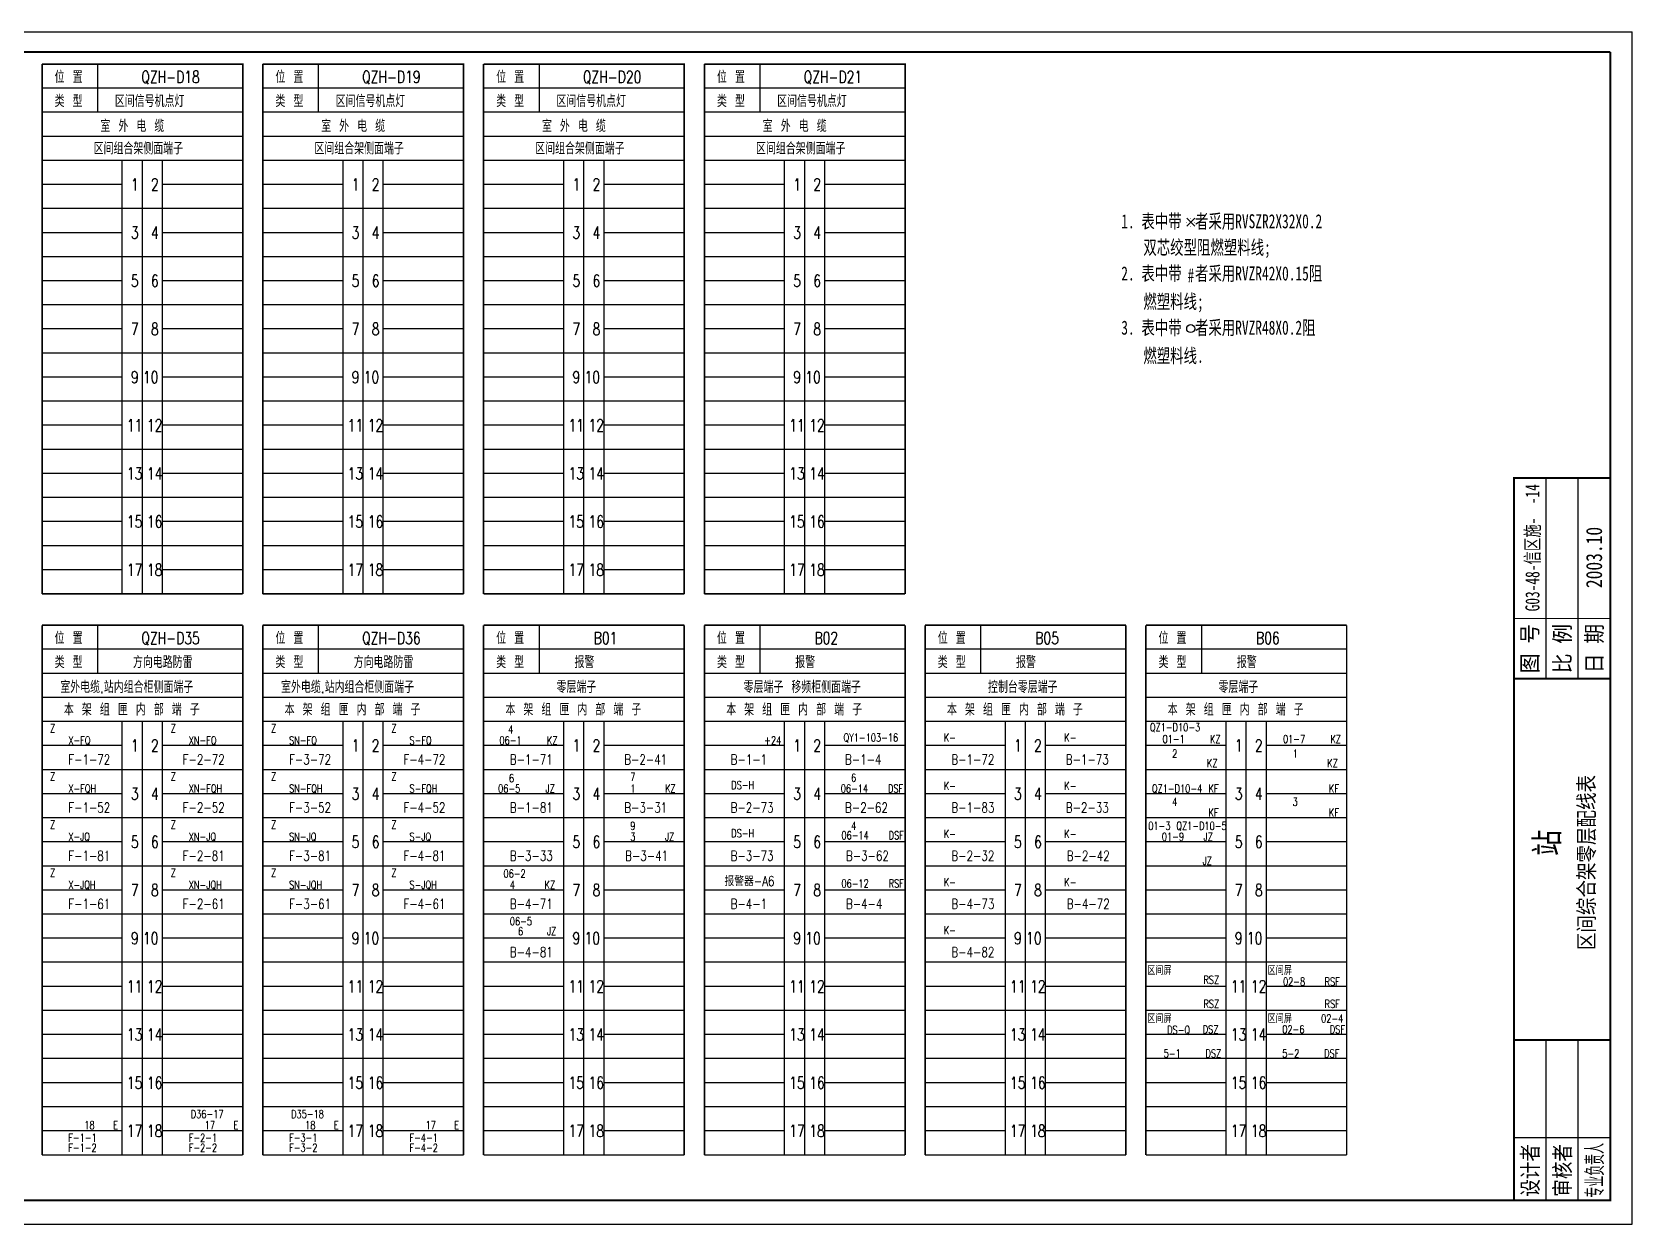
# Model space of a CAD drawing. Extents: x -40 to 1331, y -17 to 280.
# Drawn here: x 932.5 to 1331.1, y -17 to 280 of the extents above; entities that cross this region are included whole.
import ezdxf
from ezdxf.enums import TextEntityAlignment as Align

# ---------------------------------------------------------------- set-up
doc = ezdxf.new("R2010")
doc.units = 0
doc.linetypes.add('0', pattern=[0])
doc.layers.get('0').update_dxf_attribs({"linetype": 'CONTINUOUS'})
doc.layers.add('1', color=1, linetype='0')
doc.layers.add('DEFINE', color=7, linetype='CONTINUOUS')
doc.styles.add('CHINESE', font='SimSun.ttf', dxfattribs={"width": 0.9})
doc.styles.get("Standard").update_dxf_attribs({"font": 'txt.shx', "bigfont": 'hztxt.shx'})

# ---------------------------------------------------------------- blocks, each defined once
blk = doc.blocks.new('F')
for p, q in [((1, 1), (-1, -1)), ((-1, 1), (1, -1))]:
    blk.add_line(p, q)
at = {"const_width": 0.1}
for points in [[(-1.05, 0, 1), (-0.95, 0, 1)], [(-0.05, 1, 1), (0.05, 1, 1)], [(0.95, 0, 1), (1.05, 0, 1)], [(-0.05, -1, 1), (0.05, -1, 1)]]:
    blk.add_lwpolyline(points, format="xyb", close=True, dxfattribs=at)
blk = doc.blocks.new('A$C13EB5EEA')
for p, q in [((14.1, 120.2), (14.1, 132.2)), ((69.1, 120.2), (69.1, 132.2)), ((124.1, 120.2), (124.1, 132.2)), ((179.1, 120.2), (179.1, 132.2)), ((234.1, 120.2), (234.1, 132.2)), ((289.1, 120.2), (289.1, 132.2)), ((50.2, 126.2), (0.2, 126.2)), ((105.2, 126.2), (55.2, 126.2)), ((160.2, 126.2), (110.2, 126.2)), ((215.2, 126.2), (165.2, 126.2)), ((270.2, 126.2), (220.2, 126.2)), ((325.2, 126.2), (275.2, 126.2)), ((50.2, 120.2), (0.2, 120.2)), ((105.2, 120.2), (55.2, 120.2)), ((160.2, 120.2), (110.2, 120.2)), ((215.2, 120.2), (165.2, 120.2)), ((270.2, 120.2), (220.2, 120.2)), ((325.2, 120.2), (275.2, 120.2)), ((50.2, 114.2), (0.2, 114.2)), ((105.2, 114.2), (55.2, 114.2)), ((160.2, 114.2), (110.2, 114.2)), ((215.2, 114.2), (165.2, 114.2)), ((270.2, 114.2), (220.2, 114.2)), ((325.2, 114.2), (275.2, 114.2)), ((50.2, 108.2), (0.2, 108.2)), ((20.2, 0.2), (20.2, 108.2)), ((25.2, 0.2), (25.2, 108.2)), ((30.2, 0.2), (30.2, 108.2)), ((105.2, 108.2), (55.2, 108.2)), ((75.2, 0.2), (75.2, 108.2)), ((80.2, 0.2), (80.2, 108.2)), ((85.2, 0.2), (85.2, 108.2)), ((160.2, 108.2), (110.2, 108.2)), ((130.2, 0.2), (130.2, 108.2)), ((135.2, 0.2), (135.2, 108.2)), ((140.2, 0.2), (140.2, 108.2)), ((215.2, 108.2), (165.2, 108.2)), ((185.2, 0.2), (185.2, 108.2)), ((190.2, 0.2), (190.2, 108.2)), ((195.2, 0.2), (195.2, 108.2)), ((270.2, 108.2), (220.2, 108.2)), ((240.2, 0.2), (240.2, 108.2)), ((245.2, 0.2), (245.2, 108.2)), ((250.2, 0.2), (250.2, 108.2)), ((325.2, 108.2), (275.2, 108.2)), ((295.2, 0.2), (295.2, 108.2)), ((300.2, 0.2), (300.2, 108.2)), ((305.2, 0.2), (305.2, 108.2)), ((20.2, 102.2), (0.2, 102.2)), ((50.2, 102.2), (30.2, 102.2)), ((75.2, 102.2), (55.2, 102.2)), ((105.2, 102.2), (85.2, 102.2)), ((130.2, 102.2), (110.2, 102.2)), ((160.2, 102.2), (140.2, 102.2)), ((185.2, 102.2), (165.2, 102.2)), ((215.2, 102.2), (195.2, 102.2)), ((240.2, 102.2), (220.2, 102.2)), ((270.2, 102.2), (250.2, 102.2)), ((295.2, 102.2), (275.2, 102.2)), ((325.2, 102.2), (305.2, 102.2)), ((50.2, 96.2), (0.2, 96.2)), ((105.2, 96.2), (55.2, 96.2)), ((160.2, 96.2), (110.2, 96.2)), ((215.2, 96.2), (165.2, 96.2)), ((270.2, 96.2), (220.2, 96.2)), ((325.2, 96.2), (275.2, 96.2)), ((20.2, 90.2), (0.2, 90.2)), ((50.2, 90.2), (30.2, 90.2)), ((75.2, 90.2), (55.2, 90.2)), ((105.2, 90.2), (85.2, 90.2)), ((130.2, 90.2), (110.2, 90.2)), ((160.2, 90.2), (140.2, 90.2)), ((185.2, 90.2), (165.2, 90.2)), ((215.2, 90.2), (195.2, 90.2)), ((240.2, 90.2), (220.2, 90.2)), ((270.2, 90.2), (250.2, 90.2)), ((295.2, 90.2), (275.2, 90.2)), ((325.2, 90.2), (305.2, 90.2)), ((50.2, 84.2), (0.2, 84.2)), ((105.2, 84.2), (55.2, 84.2)), ((160.2, 84.2), (110.2, 84.2)), ((215.2, 84.2), (165.2, 84.2)), ((270.2, 84.2), (220.2, 84.2)), ((325.2, 84.2), (275.2, 84.2)), ((20.2, 78.2), (0.2, 78.2)), ((50.2, 78.2), (30.2, 78.2)), ((75.2, 78.2), (55.2, 78.2)), ((105.2, 78.2), (85.2, 78.2)), ((130.2, 78.2), (110.2, 78.2)), ((160.2, 78.2), (140.2, 78.2)), ((185.2, 78.2), (165.2, 78.2)), ((215.2, 78.2), (195.2, 78.2)), ((240.2, 78.2), (220.2, 78.2)), ((270.2, 78.2), (250.2, 78.2)), ((295.2, 78.2), (275.2, 78.2)), ((325.2, 78.2), (305.2, 78.2)), ((50.2, 72.2), (0.2, 72.2)), ((105.2, 72.2), (55.2, 72.2)), ((160.2, 72.2), (110.2, 72.2)), ((215.2, 72.2), (165.2, 72.2)), ((270.2, 72.2), (220.2, 72.2)), ((325.2, 72.2), (275.2, 72.2)), ((20.2, 66.2), (0.2, 66.2)), ((50.2, 66.2), (30.2, 66.2)), ((75.2, 66.2), (55.2, 66.2)), ((105.2, 66.2), (85.2, 66.2)), ((130.2, 66.2), (110.2, 66.2)), ((160.2, 66.2), (140.2, 66.2)), ((185.2, 66.2), (165.2, 66.2)), ((215.2, 66.2), (195.2, 66.2)), ((240.2, 66.2), (220.2, 66.2)), ((270.2, 66.2), (250.2, 66.2)), ((295.2, 66.2), (275.2, 66.2)), ((325.2, 66.2), (305.2, 66.2)), ((50.2, 60.2), (0.2, 60.2)), ((105.2, 60.2), (55.2, 60.2)), ((160.2, 60.2), (110.2, 60.2)), ((215.2, 60.2), (165.2, 60.2)), ((270.2, 60.2), (220.2, 60.2)), ((325.2, 60.2), (275.2, 60.2)), ((20.2, 54.2), (0.2, 54.2)), ((50.2, 54.2), (30.2, 54.2)), ((75.2, 54.2), (55.2, 54.2)), ((105.2, 54.2), (85.2, 54.2)), ((130.2, 54.2), (110.2, 54.2)), ((160.2, 54.2), (140.2, 54.2)), ((185.2, 54.2), (165.2, 54.2)), ((215.2, 54.2), (195.2, 54.2)), ((240.2, 54.2), (220.2, 54.2)), ((270.2, 54.2), (250.2, 54.2)), ((295.2, 54.2), (275.2, 54.2)), ((325.2, 54.2), (305.2, 54.2)), ((50.2, 48.2), (0.2, 48.2)), ((105.2, 48.2), (55.2, 48.2)), ((160.2, 48.2), (110.2, 48.2)), ((215.2, 48.2), (165.2, 48.2)), ((270.2, 48.2), (220.2, 48.2)), ((325.2, 48.2), (275.2, 48.2)), ((20.2, 42.2), (0.2, 42.2)), ((50.2, 42.2), (30.2, 42.2)), ((75.2, 42.2), (55.2, 42.2)), ((105.2, 42.2), (85.2, 42.2)), ((130.2, 42.2), (110.2, 42.2)), ((160.2, 42.2), (140.2, 42.2)), ((185.2, 42.2), (165.2, 42.2)), ((215.2, 42.2), (195.2, 42.2)), ((240.2, 42.2), (220.2, 42.2)), ((270.2, 42.2), (250.2, 42.2)), ((295.2, 42.2), (275.2, 42.2)), ((325.2, 42.2), (305.2, 42.2)), ((50.2, 36.2), (0.2, 36.2)), ((105.2, 36.2), (55.2, 36.2)), ((160.2, 36.2), (110.2, 36.2)), ((215.2, 36.2), (165.2, 36.2)), ((270.2, 36.2), (220.2, 36.2)), ((325.2, 36.2), (275.2, 36.2)), ((20.2, 30.2), (0.2, 30.2)), ((50.2, 30.2), (30.2, 30.2)), ((75.2, 30.2), (55.2, 30.2)), ((105.2, 30.2), (85.2, 30.2)), ((130.2, 30.2), (110.2, 30.2)), ((160.2, 30.2), (140.2, 30.2)), ((185.2, 30.2), (165.2, 30.2)), ((215.2, 30.2), (195.2, 30.2)), ((240.2, 30.2), (220.2, 30.2)), ((270.2, 30.2), (250.2, 30.2)), ((295.2, 30.2), (275.2, 30.2)), ((325.2, 30.2), (305.2, 30.2)), ((50.2, 24.2), (0.2, 24.2)), ((105.2, 24.2), (55.2, 24.2)), ((160.2, 24.2), (110.2, 24.2)), ((215.2, 24.2), (165.2, 24.2)), ((270.2, 24.2), (220.2, 24.2)), ((325.2, 24.2), (275.2, 24.2)), ((20.2, 18.2), (0.2, 18.2)), ((50.2, 18.2), (30.2, 18.2)), ((75.2, 18.2), (55.2, 18.2)), ((105.2, 18.2), (85.2, 18.2)), ((130.2, 18.2), (110.2, 18.2)), ((160.2, 18.2), (140.2, 18.2)), ((185.2, 18.2), (165.2, 18.2)), ((215.2, 18.2), (195.2, 18.2)), ((240.2, 18.2), (220.2, 18.2)), ((270.2, 18.2), (250.2, 18.2)), ((295.2, 18.2), (275.2, 18.2)), ((325.2, 18.2), (305.2, 18.2)), ((50.2, 12.2), (0.2, 12.2)), ((105.2, 12.2), (55.2, 12.2)), ((160.2, 12.2), (110.2, 12.2)), ((215.2, 12.2), (165.2, 12.2)), ((270.2, 12.2), (220.2, 12.2)), ((325.2, 12.2), (275.2, 12.2)), ((20.2, 6.2), (0.2, 6.2)), ((50.2, 6.2), (30.2, 6.2)), ((75.2, 6.2), (55.2, 6.2)), ((105.2, 6.2), (85.2, 6.2)), ((130.2, 6.2), (110.2, 6.2)), ((160.2, 6.2), (140.2, 6.2)), ((185.2, 6.2), (165.2, 6.2)), ((215.2, 6.2), (195.2, 6.2)), ((240.2, 6.2), (220.2, 6.2)), ((270.2, 6.2), (250.2, 6.2)), ((295.2, 6.2), (275.2, 6.2)), ((325.2, 6.2), (305.2, 6.2))]:
    blk.add_line(p, q)
at = {"const_width": 0.4, "flags": 128}
for points in [[(0.2, 0.2), (0.2, 132.2)], [(50.2, 132.2), (0.2, 132.2)], [(50.2, 0.2), (50.2, 132.2)], [(55.2, 0.2), (55.2, 132.2)], [(105.2, 132.2), (55.2, 132.2)], [(105.2, 0.2), (105.2, 132.2)], [(110.2, 0.2), (110.2, 132.2)], [(160.2, 132.2), (110.2, 132.2)], [(160.2, 0.2), (160.2, 132.2)], [(165.2, 0.2), (165.2, 132.2)], [(215.2, 132.2), (165.2, 132.2)], [(215.2, 0.2), (215.2, 132.2)], [(270.2, 132.2), (220.2, 132.2)], [(220.2, 0.2), (220.2, 132.2)], [(270.2, 0.2), (270.2, 132.2)], [(275.2, 0.2), (275.2, 132.2)], [(325.2, 132.2), (275.2, 132.2)], [(325.2, 0.2), (325.2, 132.2)], [(50.2, 0.2), (0.2, 0.2)], [(105.2, 0.2), (55.2, 0.2)], [(160.2, 0.2), (110.2, 0.2)], [(215.2, 0.2), (165.2, 0.2)], [(270.2, 0.2), (220.2, 0.2)], [(325.2, 0.2), (275.2, 0.2)]]:
    blk.add_lwpolyline(points, dxfattribs=at)
at = {"width": 0.75}
for s, height, p in [('位 置', 3, (3.34, 127.5)), ('QZH-D35', 3, (24.94, 127.5)), ('位 置', 3, (58.34, 127.5)), ('QZH-D36', 3, (79.94, 127.5)), ('位 置', 3, (113.34, 127.5)), ('B01', 3, (137.64, 127.5)), ('位 置', 3, (168.34, 127.5)), ('B02', 3, (192.64, 127.5)), ('位 置', 3, (223.34, 127.5)), ('B05', 3, (247.64, 127.5)), ('位 置', 3, (278.34, 127.5)), ('B06', 3, (302.64, 127.5)), ('类 型', 3, (3.34, 121.5)), ('方向电路防雷', 3, (22.84, 121.5)), ('类 型', 3, (58.34, 121.5)), ('方向电路防雷', 3, (77.84, 121.5)), ('类 型', 3, (113.34, 121.5)), ('报警', 3, (132.84, 121.5)), ('类 型', 3, (168.34, 121.5)), ('报警', 3, (187.84, 121.5)), ('类 型', 3, (223.34, 121.5)), ('报警', 3, (242.84, 121.5)), ('类 型', 3, (278.34, 121.5)), ('报警', 3, (297.84, 121.5)), ('室外电缆.站内组合柜侧面端子', 3, (4.74, 115.3)), ('室外电缆.站内组合柜侧面端子', 3, (59.74, 115.3)), ('零层端子', 3, (128.37, 115.3)), ('零层端子 移频柜侧面端子', 3, (174.97, 115.3)), ('控制台零层端子 ', 3, (235.86, 115.3)), ('零层端子 ', 3, (293.28, 115.3)), ('本 架 组 匣 内 部 端 子', 3, (5.64, 109.7)), ('本 架 组 匣 内 部 端 子', 3, (60.64, 109.7)), ('本 架 组 匣 内 部 端 子', 3, (115.64, 109.7)), ('本 架 组 匣 内 部 端 子', 3, (170.64, 109.7)), ('本 架 组 匣 内 部 端 子', 3, (225.64, 109.7)), ('本 架 组 匣 内 部 端 子', 3, (280.64, 109.7)), ('QZ1-D10-3', 2, (276.19, 105.77)), ('X-FQ', 2, (6.74, 102.5)), ('1', 3, (22.34, 100.7)), ('2', 3, (27.34, 100.7)), ('XN-FQ', 2, (36.74, 102.5)), ('SN-FQ', 2, (61.74, 102.5)), ('1', 3, (77.34, 100.7)), ('2', 3, (82.34, 100.7)), ('S-FQ', 2, (91.74, 102.5)), ('06-1    KZ', 2, (114.15, 102.5)), ('4', 2, (116.29, 105.2)), ('1', 3, (132.34, 100.7)), ('2', 3, (137.34, 100.7)), ('+24', 2, (180.12, 102.5)), ('1', 3, (187.34, 100.7)), ('2', 3, (192.34, 100.7)), ('QY1-103-16', 2, (199.85, 103.19)), ('K-', 2, (224.85, 103.19)), ('1', 3, (242.34, 100.7)), ('2', 3, (247.34, 100.7)), ('K-', 2, (254.85, 103.19)), ('01-1    KZ', 2, (279.34, 102.84)), ('1', 3, (297.34, 100.7)), ('2', 3, (302.34, 100.7)), ('01-7    KZ', 2, (309.34, 102.84)), ('F-1-72', 2.5, (6.74, 97.5)), ('F-2-72', 2.5, (35.24, 97.5)), ('F-3-72', 2.5, (61.74, 97.5)), ('F-4-72', 2.5, (90.24, 97.5)), ('B-1-71', 2.5, (116.74, 97.5)), ('B-2-41', 2.5, (145.24, 97.5)), ('B-1-1', 2.5, (171.74, 97.5)), ('B-1-4', 2.5, (200.24, 97.5)), ('B-1-72', 2.5, (226.74, 97.5)), ('B-1-73', 2.5, (255.24, 97.5)), ('2', 2, (281.74, 99.2)), ('1', 2, (311.74, 99.2)), ('KZ', 2, (290.38, 96.84)), ('KZ', 2, (320.38, 96.84)), ('X-FQH', 2, (6.74, 90.5)), ('3', 3, (22.34, 88.7)), ('4', 3, (27.34, 88.7)), ('XN-FQH', 2, (36.74, 90.5)), ('SN-FQH', 2, (61.74, 90.5)), ('3', 3, (77.34, 88.7)), ('4', 3, (82.34, 88.7)), ('S-FQH', 2, (91.74, 90.5)), ('06-5    JZ', 2, (113.81, 90.5)), ('6', 2, (116.52, 93.09)), ('3', 3, (132.34, 88.7)), ('4', 3, (137.34, 88.7)), ('7', 2, (146.74, 93.43)), ('1     KZ', 2, (146.74, 90.5)), ('DS-H', 2, (171.9, 91.36)), ('3', 3, (187.34, 88.7)), ('4', 3, (192.34, 88.7)), ('06-14   DSF', 2, (199.17, 90.5)), ('6', 2, (201.74, 93.2)), ('K-', 2, (224.85, 91.19)), ('3', 3, (242.34, 88.7)), ('4', 3, (247.34, 88.7)), ('K-', 2, (254.85, 91.19)), ('QZ1-D10-4', 2, (276.69, 90.5)), ('        KF', 2, (279.17, 90.5)), ('3', 3, (297.34, 88.7)), ('4', 3, (302.34, 88.7)), ('        KF', 2, (309.17, 90.5)), ('F-1-52', 2.5, (6.74, 85.5)), ('F-2-52', 2.5, (35.24, 85.5)), ('F-3-52', 2.5, (61.74, 85.5)), ('F-4-52', 2.5, (90.24, 85.5)), ('B-1-81', 2.5, (116.74, 85.5)), ('B-3-31', 2.5, (145.24, 85.5)), ('B-2-73', 2.5, (171.74, 85.5)), ('B-2-62', 2.5, (200.24, 85.5)), ('B-1-83', 2.5, (226.74, 85.5)), ('B-2-33', 2.5, (255.24, 85.5)), ('4', 2, (281.74, 87.2)), ('3', 2, (311.74, 87.2)), ('        KF', 2, (279.17, 84.5)), ('        KF', 2, (309.17, 84.5)), ('X-JQ', 2, (6.74, 78.5)), ('XN-JQ', 2, (36.74, 78.5)), ('SN-JQ', 2, (61.74, 78.5)), ('S-JQ', 2, (91.74, 78.5)), ('9', 2, (146.74, 81.2)), ('3     JZ', 2, (146.74, 78.5)), ('DS-H', 2, (171.9, 79.36)), ('06-14   DSF', 2, (199.34, 78.84)), ('4', 2, (201.74, 81.2)), ('K-', 2, (224.85, 79.19)), ('K-', 2, (254.85, 79.19)), ('01-3', 2, (275.79, 81.2)), ('01-9   JZ', 2, (279.17, 78.5)), ('QZ1-D10-5', 2, (282.77, 81.2)), ('F-1-81', 2.5, (6.74, 73.5)), ('5', 3, (22.34, 76.7)), ('6', 3, (27.34, 76.7)), ('F-2-81', 2.5, (35.24, 73.5)), ('F-3-81', 2.5, (61.74, 73.5)), ('5', 3, (77.34, 76.7)), ('6', 3, (82.34, 76.7)), ('F-4-81', 2.5, (90.24, 73.5)), ('B-3-33', 2.5, (116.74, 73.5)), ('5', 3, (132.34, 76.7)), ('6', 3, (137.34, 76.7)), ('B-3-41', 2.5, (145.47, 73.5)), ('B-3-73', 2.5, (171.74, 73.5)), ('5', 3, (187.34, 76.7)), ('6', 3, (192.34, 76.7)), ('B-3-62', 2.5, (200.47, 73.5)), ('B-2-32', 2.5, (226.74, 73.5)), ('5', 3, (242.34, 76.7)), ('6', 3, (247.34, 76.7)), ('B-2-42', 2.5, (255.47, 73.5)), ('5', 3, (297.34, 76.7)), ('6', 3, (302.34, 76.7)), ('       JZ', 2, (279.17, 72.5)), ('X-JQH', 2, (6.74, 66.5)), ('XN-JQH', 2, (36.74, 66.5)), ('SN-JQH', 2, (61.74, 66.5)), ('S-JQH', 2, (91.74, 66.5)), ('06-2', 2, (115.16, 69.31)), ('4     KZ', 2, (116.74, 66.5)), ('报警器-A6', 2.5, (170.2, 67.19)), ('06-12   RSF', 2, (199.34, 66.84)), ('K-', 2, (224.85, 67.19)), ('K-', 2, (254.85, 67.19)), ('F-1-61', 2.5, (6.74, 61.5)), ('7', 3, (22.34, 64.7)), ('8', 3, (27.34, 64.7)), ('F-2-61', 2.5, (35.24, 61.5)), ('F-3-61', 2.5, (61.74, 61.5)), ('7', 3, (77.34, 64.7)), ('8', 3, (82.34, 64.7)), ('F-4-61', 2.5, (90.24, 61.5)), ('B-4-71', 2.5, (116.74, 61.5)), ('7', 3, (132.34, 64.7)), ('8', 3, (137.34, 64.7)), ('B-4-1', 2.5, (171.74, 61.5)), ('7', 3, (187.34, 64.7)), ('8', 3, (192.34, 64.7)), ('B-4-4', 2.5, (200.47, 61.5)), ('B-4-73', 2.5, (226.74, 61.5)), ('7', 3, (242.34, 64.7)), ('8', 3, (247.34, 64.7)), ('B-4-72', 2.5, (255.47, 61.5)), ('7', 3, (297.34, 64.7)), ('8', 3, (302.34, 64.7)), ('06-5', 2, (116.74, 57.43)), ('6    JZ', 2, (118.77, 54.95)), ('K-', 2, (224.85, 55.19)), ('9', 3, (22.34, 52.7)), ('10', 3, (25.34, 52.7)), ('9', 3, (77.34, 52.7)), ('10', 3, (80.34, 52.7)), ('B-4-81', 2.5, (116.74, 49.5)), ('9', 3, (132.34, 52.7)), ('10', 3, (135.34, 52.7)), ('9', 3, (187.34, 52.7)), ('10', 3, (190.34, 52.7)), ('B-4-82', 2.5, (226.74, 49.5)), ('9', 3, (242.34, 52.7)), ('10', 3, (245.34, 52.7)), ('9', 3, (297.34, 52.7)), ('10', 3, (300.34, 52.7)), ('区间屏', 2, (275.51, 45.09)), ('       RSZ', 2, (279.34, 42.84)), ('区间屏', 2, (305.51, 45.09)), ('02-8   RSF', 2, (309.34, 42.39)), ('11', 3, (21.34, 40.7)), ('12', 3, (26.34, 40.7)), ('11', 3, (76.34, 40.7)), ('12', 3, (81.34, 40.7)), ('11', 3, (131.34, 40.7)), ('12', 3, (136.34, 40.7)), ('11', 3, (186.34, 40.7)), ('12', 3, (191.34, 40.7)), ('11', 3, (241.34, 40.7)), ('12', 3, (246.34, 40.7)), ('11', 3, (296.34, 40.7)), ('12', 3, (301.34, 40.7)), ('       RSZ', 2, (279.34, 36.84)), ('RSF', 2, (319.7, 36.84)), ('区间屏', 2, (275.51, 33.09)), ('DS-Q', 2, (280.48, 30.35)), ('       DSZ', 2, (279.17, 30.5)), ('区间屏', 2, (305.51, 33.09)), ('02-6    DSF', 2, (309.17, 30.5)), ('02-4', 2, (318.84, 33.2)), ('13', 3, (21.34, 28.7)), ('14', 3, (26.34, 28.7)), ('13', 3, (76.34, 28.7)), ('14', 3, (81.34, 28.7)), ('13', 3, (131.34, 28.7)), ('14', 3, (136.34, 28.7)), ('13', 3, (186.34, 28.7)), ('14', 3, (191.34, 28.7)), ('13', 3, (241.34, 28.7)), ('14', 3, (246.34, 28.7)), ('13', 3, (296.34, 28.7)), ('14', 3, (301.34, 28.7)), ('5-1    DSZ', 2, (279.62, 24.5)), ('5-2    DSF', 2, (309.17, 24.5)), ('15', 3, (21.34, 16.7)), ('16', 3, (26.34, 16.7)), ('15', 3, (76.34, 16.7)), ('16', 3, (81.34, 16.7)), ('15', 3, (131.34, 16.7)), ('16', 3, (136.34, 16.7)), ('15', 3, (186.34, 16.7)), ('16', 3, (191.34, 16.7)), ('15', 3, (241.34, 16.7)), ('16', 3, (246.34, 16.7)), ('15', 3, (296.34, 16.7)), ('16', 3, (301.34, 16.7)), ('18   E', 2, (10.74, 6.64)), ('D36-17', 2, (37.24, 9.39)), ('17   E', 2, (40.74, 6.64)), ('D35-18', 2, (62.24, 9.39)), ('18   E', 2, (65.74, 6.64)), ('17   E', 2, (95.74, 6.64)), ('F-1-1', 2, (6.74, 3.5)), ('17', 3, (21.34, 4.7)), ('18', 3, (26.34, 4.7)), ('F-2-1', 2, (36.74, 3.5)), ('F-3-1', 2, (61.74, 3.5)), ('17', 3, (76.34, 4.7)), ('18', 3, (81.34, 4.7)), ('F-4-1', 2, (91.74, 3.5)), ('17', 3, (131.34, 4.7)), ('18', 3, (136.34, 4.7)), ('17', 3, (186.34, 4.7)), ('18', 3, (191.34, 4.7)), ('17', 3, (241.34, 4.7)), ('18', 3, (246.34, 4.7)), ('17', 3, (296.34, 4.7)), ('18', 3, (301.34, 4.7)), ('F-1-2', 2, (6.74, 1)), ('F-2-2', 2, (36.74, 1)), ('F-3-2', 2, (61.74, 1)), ('F-4-2', 2, (91.74, 1))]:
    blk.add_text(s, height=height, dxfattribs=at).set_placement(p)
at = {"color": 1, "width": 0.75}
for p in [(2.24, 105.5), (32.24, 105.5), (57.24, 105.5), (87.24, 105.5), (2.24, 93.5), (32.24, 93.5), (57.24, 93.5), (87.24, 93.5), (2.24, 81.5), (32.24, 81.5), (57.24, 81.5), (87.24, 81.5), (2.24, 69.5), (32.24, 69.5), (57.24, 69.5), (87.24, 69.5)]:
    blk.add_text('Z', height=2, dxfattribs=at).set_placement(p)
blk = doc.blocks.new('A$C62811634')
blk.add_blockref('A$C13EB5EEA', (0, 0))

msp = doc.modelspace()

# ---------------------------------------------------------------- linework, layer by layer
for p, q in [((-39.85, 280), (1331.09, 280)), ((1331.09, -17), (1331.09, 280)), ((948.9, 260), (948.9, 272)), ((1003.9, 260), (1003.9, 272)), ((1058.9, 260), (1058.9, 272)), ((1113.9, 260), (1113.9, 272)), ((955, 140), (955, 248)), ((960, 140), (960, 248)), ((965, 140), (965, 248)), ((1010, 140), (1010, 248)), ((1015, 140), (1015, 248)), ((1020, 140), (1020, 248)), ((1065, 140), (1065, 248)), ((1070, 140), (1070, 248)), ((1075, 140), (1075, 248)), ((1120, 140), (1120, 248)), ((1125, 140), (1125, 248)), ((1130, 140), (1130, 248)), ((955, 242), (935, 242)), ((985, 242), (965, 242)), ((1010, 242), (990, 242)), ((1040, 242), (1020, 242)), ((1065, 242), (1045, 242)), ((1095, 242), (1075, 242)), ((1120, 242), (1100, 242)), ((1150, 242), (1130, 242)), ((955, 230), (935, 230)), ((985, 230), (965, 230)), ((1010, 230), (990, 230)), ((1040, 230), (1020, 230)), ((1065, 230), (1045, 230)), ((1095, 230), (1075, 230)), ((1120, 230), (1100, 230)), ((1150, 230), (1130, 230)), ((955, 218), (935, 218)), ((985, 218), (965, 218)), ((1010, 218), (990, 218)), ((1040, 218), (1020, 218)), ((1065, 218), (1045, 218)), ((1095, 218), (1075, 218)), ((1120, 218), (1100, 218)), ((1150, 218), (1130, 218)), ((955, 206), (935, 206)), ((985, 206), (965, 206)), ((1010, 206), (990, 206)), ((1040, 206), (1020, 206)), ((1065, 206), (1045, 206)), ((1095, 206), (1075, 206)), ((1120, 206), (1100, 206)), ((1150, 206), (1130, 206)), ((955, 194), (935, 194)), ((985, 194), (965, 194)), ((1010, 194), (990, 194)), ((1040, 194), (1020, 194)), ((1065, 194), (1045, 194)), ((1095, 194), (1075, 194)), ((1120, 194), (1100, 194)), ((1150, 194), (1130, 194)), ((955, 182), (935, 182)), ((985, 182), (965, 182)), ((1010, 182), (990, 182)), ((1040, 182), (1020, 182)), ((1065, 182), (1045, 182)), ((1095, 182), (1075, 182)), ((1120, 182), (1100, 182)), ((1150, 182), (1130, 182)), ((955, 170), (935, 170)), ((985, 170), (965, 170)), ((1010, 170), (990, 170)), ((1040, 170), (1020, 170)), ((1065, 170), (1045, 170)), ((1095, 170), (1075, 170)), ((1120, 170), (1100, 170)), ((1150, 170), (1130, 170)), ((955, 158), (935, 158)), ((985, 158), (965, 158)), ((1010, 158), (990, 158)), ((1040, 158), (1020, 158)), ((1065, 158), (1045, 158)), ((1095, 158), (1075, 158)), ((1120, 158), (1100, 158)), ((1150, 158), (1130, 158)), ((955, 146), (935, 146)), ((985, 146), (965, 146)), ((1010, 146), (990, 146)), ((1040, 146), (1020, 146)), ((1065, 146), (1045, 146)), ((1095, 146), (1075, 146)), ((1120, 146), (1100, 146)), ((1150, 146), (1130, 146)), ((1325.66, 12.87), (1325.66, -11.13)), ((-39.85, -17), (1331.09, -17))]:
    msp.add_line(p, q)
at = {"flags": 128}
for points, const_width in [([(-14.85, 275), (1325.66, 275)], 0.5), ([(1325.66, 12.87), (1325.66, 275)], 0.5), ([(935, 140), (935, 272)], 0.4), ([(990, 140), (990, 272)], 0.4), ([(1045, 140), (1045, 272)], 0.4), ([(1100, 140), (1100, 272)], 0.4), ([(1325.66, -11.13), (-14.85, -11.13)], 0.5)]:
    msp.add_lwpolyline(points, dxfattribs=dict(at, const_width=const_width))
at = {"color": 7, "const_width": 0.5}
msp.add_lwpolyline([(1325.66, -11.13), (1325.66, 168.87), (1301.66, 168.87), (1301.66, -11.13)], close=True, dxfattribs=at)
msp.add_lwpolyline([(1325.66, -11.13), (1325.66, 168.87), (1301.66, 168.87), (1301.66, -11.13)], close=True, dxfattribs=at)
at = {"color": 7}
for points, const_width in [([(1309.66, 118.87), (1309.66, 168.87)], 0.3), ([(1317.66, 118.87), (1317.66, 168.87)], 0.3), ([(1301.66, 133.87), (1325.66, 133.87)], 0.3), ([(1301.66, 118.87), (1325.66, 118.87)], 0.5)]:
    msp.add_lwpolyline(points, dxfattribs=dict(at, const_width=const_width))
for points, const_width in [([(1301.66, 28.87), (1325.66, 28.87)], 0.5), ([(1309.66, -11.13), (1309.66, 28.87)], 0.3), ([(1317.66, -11.13), (1317.66, 28.87)], 0.3), ([(1301.66, 4.5), (1325.66, 4.5)], 0.3)]:
    msp.add_lwpolyline(points, dxfattribs=dict(const_width=const_width))
msp.add_circle((1221.15, 206.09), 1)
at = {"layer": '1', "color": 7}
for p, q in [((985, 266), (935, 266)), ((1040, 266), (990, 266)), ((1095, 266), (1045, 266)), ((1150, 266), (1100, 266)), ((985, 260), (935, 260)), ((1040, 260), (990, 260)), ((1095, 260), (1045, 260)), ((1150, 260), (1100, 260)), ((985, 254), (935, 254)), ((1040, 254), (990, 254)), ((1095, 254), (1045, 254)), ((1150, 254), (1100, 254)), ((985, 248), (935, 248)), ((1040, 248), (990, 248)), ((1095, 248), (1045, 248)), ((1150, 248), (1100, 248)), ((985, 236), (935, 236)), ((1040, 236), (990, 236)), ((1095, 236), (1045, 236)), ((1150, 236), (1100, 236)), ((985, 224), (935, 224)), ((1040, 224), (990, 224)), ((1095, 224), (1045, 224)), ((1150, 224), (1100, 224)), ((985, 212), (935, 212)), ((1040, 212), (990, 212)), ((1095, 212), (1045, 212)), ((1150, 212), (1100, 212)), ((985, 200), (935, 200)), ((1040, 200), (990, 200)), ((1095, 200), (1045, 200)), ((1150, 200), (1100, 200)), ((985, 188), (935, 188)), ((1040, 188), (990, 188)), ((1095, 188), (1045, 188)), ((1150, 188), (1100, 188)), ((985, 176), (935, 176)), ((1040, 176), (990, 176)), ((1095, 176), (1045, 176)), ((1150, 176), (1100, 176)), ((985, 164), (935, 164)), ((1040, 164), (990, 164)), ((1095, 164), (1045, 164)), ((1150, 164), (1100, 164)), ((985, 152), (935, 152)), ((1040, 152), (990, 152)), ((1095, 152), (1045, 152)), ((1150, 152), (1100, 152))]:
    msp.add_line(p, q, dxfattribs=at)
at = {"layer": '1'}
for p, q in [((935, 140), (935, 260)), ((935, 140), (935, 260)), ((990, 140), (990, 260)), ((990, 140), (990, 260)), ((1045, 140), (1045, 260)), ((1045, 140), (1045, 260)), ((1100, 140), (1100, 260)), ((1100, 140), (1100, 260))]:
    msp.add_line(p, q, dxfattribs=at)
at = {"layer": '1', "color": 7, "const_width": 0.4, "flags": 128}
for points in [[(985, 140), (985, 272), (935, 272)], [(1040, 140), (1040, 272), (990, 272)], [(1095, 140), (1095, 272), (1045, 272)], [(1150, 140), (1150, 272), (1100, 272)], [(985, 140), (935, 140)], [(1040, 140), (990, 140)], [(1095, 140), (1045, 140)], [(1150, 140), (1100, 140)]]:
    msp.add_lwpolyline(points, dxfattribs=at)

# ---------------------------------------------------------------- block references
for name, p in [('F', (1221.15, 232.59)), ('A$C62811634', (934.8, 0))]:
    msp.add_blockref(name, p)

# ---------------------------------------------------------------- texts
at = {"width": 0.75}
for s, p in [('位 置', (938.14, 267.3)), ('位 置', (993.14, 267.3)), ('位 置', (1048.14, 267.3)), ('位 置', (1103.14, 267.3)), ('类 型', (938.14, 261.3)), ('区间信号机点灯', (953.14, 261.3)), ('类 型', (993.14, 261.3)), ('区间信号机点灯', (1008.14, 261.3)), ('类 型', (1048.14, 261.3)), ('区间信号机点灯', (1063.14, 261.3)), ('类 型', (1103.14, 261.3)), ('区间信号机点灯', (1118.14, 261.3)), ('室 外 电 缆', (949.54, 255.1)), ('室 外 电 缆', (1004.54, 255.1)), ('室 外 电 缆', (1059.54, 255.1)), ('室 外 电 缆', (1114.54, 255.1)), ('区间组合架侧面端子', (947.86, 249.5)), ('区间组合架侧面端子', (1002.86, 249.5)), ('区间组合架侧面端子', (1057.86, 249.5)), ('区间组合架侧面端子', (1112.86, 249.5)), ('1', (957.14, 240.5)), ('2', (962.14, 240.5)), ('1', (1012.14, 240.5)), ('2', (1017.14, 240.5)), ('1', (1067.14, 240.5)), ('2', (1072.14, 240.5)), ('1', (1122.14, 240.5)), ('2', (1127.14, 240.5)), ('3', (957.14, 228.5)), ('4', (962.14, 228.5)), ('3', (1012.14, 228.5)), ('4', (1017.14, 228.5)), ('3', (1067.14, 228.5)), ('4', (1072.14, 228.5)), ('3', (1122.14, 228.5)), ('4', (1127.14, 228.5)), ('5', (957.14, 216.5)), ('6', (962.14, 216.5)), ('5', (1012.14, 216.5)), ('6', (1017.14, 216.5)), ('5', (1067.14, 216.5)), ('6', (1072.14, 216.5)), ('5', (1122.14, 216.5)), ('6', (1127.14, 216.5)), ('7', (957.14, 204.5)), ('8', (962.14, 204.5)), ('7', (1012.14, 204.5)), ('8', (1017.14, 204.5)), ('7', (1067.14, 204.5)), ('8', (1072.14, 204.5)), ('7', (1122.14, 204.5)), ('8', (1127.14, 204.5)), ('9', (957.14, 192.5)), ('10', (960.14, 192.5)), ('9', (1012.14, 192.5)), ('10', (1015.14, 192.5)), ('9', (1067.14, 192.5)), ('10', (1070.14, 192.5)), ('9', (1122.14, 192.5)), ('10', (1125.14, 192.5)), ('11', (956.14, 180.5)), ('12', (961.14, 180.5)), ('11', (1011.14, 180.5)), ('12', (1016.14, 180.5)), ('11', (1066.14, 180.5)), ('12', (1071.14, 180.5)), ('11', (1121.14, 180.5)), ('12', (1126.14, 180.5)), ('13', (956.14, 168.5)), ('14', (961.14, 168.5)), ('13', (1011.14, 168.5)), ('14', (1016.14, 168.5)), ('13', (1066.14, 168.5)), ('14', (1071.14, 168.5)), ('13', (1121.14, 168.5)), ('14', (1126.14, 168.5)), ('15', (956.14, 156.5)), ('16', (961.14, 156.5)), ('15', (1011.14, 156.5)), ('16', (1016.14, 156.5)), ('15', (1066.14, 156.5)), ('16', (1071.14, 156.5)), ('15', (1121.14, 156.5)), ('16', (1126.14, 156.5)), ('17', (956.14, 144.5)), ('18', (961.14, 144.5)), ('17', (1011.14, 144.5)), ('18', (1016.14, 144.5)), ('17', (1066.14, 144.5)), ('18', (1071.14, 144.5)), ('17', (1121.14, 144.5)), ('18', (1126.14, 144.5))]:
    msp.add_text(s, height=3, dxfattribs=at).set_placement(p)
at = {"style": 'CHINESE', "width": 0.7}
for s, p in [('1. 表中带  者采用RVSZR2X32X0.2', (1203.86, 231.09)), ('双芯绞型阻燃塑料线;', (1209.36, 224.59)), ('2. 表中带  者采用RVZR42X0.15阻', (1203.86, 218.09)), ('#', (1220.36, 217.59)), ('燃塑料线;', (1209.36, 211.09)), ('3. 表中带  者采用RVZR48X0.2阻', (1203.86, 204.59)), ('燃塑料线.', (1209.36, 197.59))]:
    msp.add_text(s, height=3.5, dxfattribs=at).set_placement(p)
at = {"color": 7, "style": 'CHINESE', "width": 0.9}
for s, p in [('图 号', (1305.66, 126.37)), ('比 例', (1313.66, 126.37)), ('日 期', (1321.66, 126.37))]:
    msp.add_text(s, height=4, rotation=90, dxfattribs=at).set_placement(p, align=Align.MIDDLE)
at = {"style": 'CHINESE'}
for s, width, p in [('设计者', 0.8, (1305.66, -3.63)), ('审核者', 0.8, (1313.66, -3.63)), ('专业负责人', 0.5, (1321.66, -3.63))]:
    msp.add_text(s, height=4, rotation=90, dxfattribs=dict(at, width=width)).set_placement(p, align=Align.MIDDLE)
at = {"layer": 'DEFINE', "color": 5, "width": 0.75}
for s, p in [('QZH-D18', (959.74, 267.3)), ('QZH-D19', (1014.74, 267.3)), ('QZH-D20', (1069.74, 267.3)), ('QZH-D21', (1124.74, 267.3))]:
    msp.add_text(s, height=3, dxfattribs=at).set_placement(p)
at = {"layer": 'DEFINE', "color": 5, "style": 'CHINESE'}
for s, height, width, p in [('G03-48-信区施-  -14', 3.5, 0.7, (1306.22, 151.49)), ('2003.10', 4, 0.8, (1321.66, 149.07)), ('   站', 6, 0.8, (1309.76, 73.07))]:
    msp.add_text(s, height=height, rotation=90, dxfattribs=dict(at, width=width)).set_placement(p, align=Align.MIDDLE)
at = {"layer": 'DEFINE', "color": 6, "style": 'CHINESE', "width": 0.8}
msp.add_text('区间综合架零层配线表', height=4, rotation=90, dxfattribs=at).set_placement((1319.66, 73.07), align=Align.MIDDLE)

doc.saveas('drawing.dxf')
